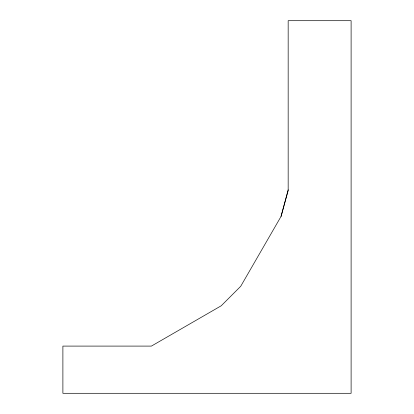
<?xml version="1.0" encoding="UTF-8"?>
<svg xmlns="http://www.w3.org/2000/svg" width="414" height="414" viewBox="0 0 414 414"><rect width="100%" height="100%" fill="white"/><g stroke="black" fill="none" stroke-linecap="round" stroke-linejoin="round"><path stroke-width="0.62" d="M281.039 216.46L288.165 190.543L288.165 20.7L351.108 20.7L351.108 393.3L62.892 393.3L62.892 346.094L151.405 346.094L221.247 305.77L240.715 286.297L281.039 216.46L288.165 189.86"/></g></svg>
